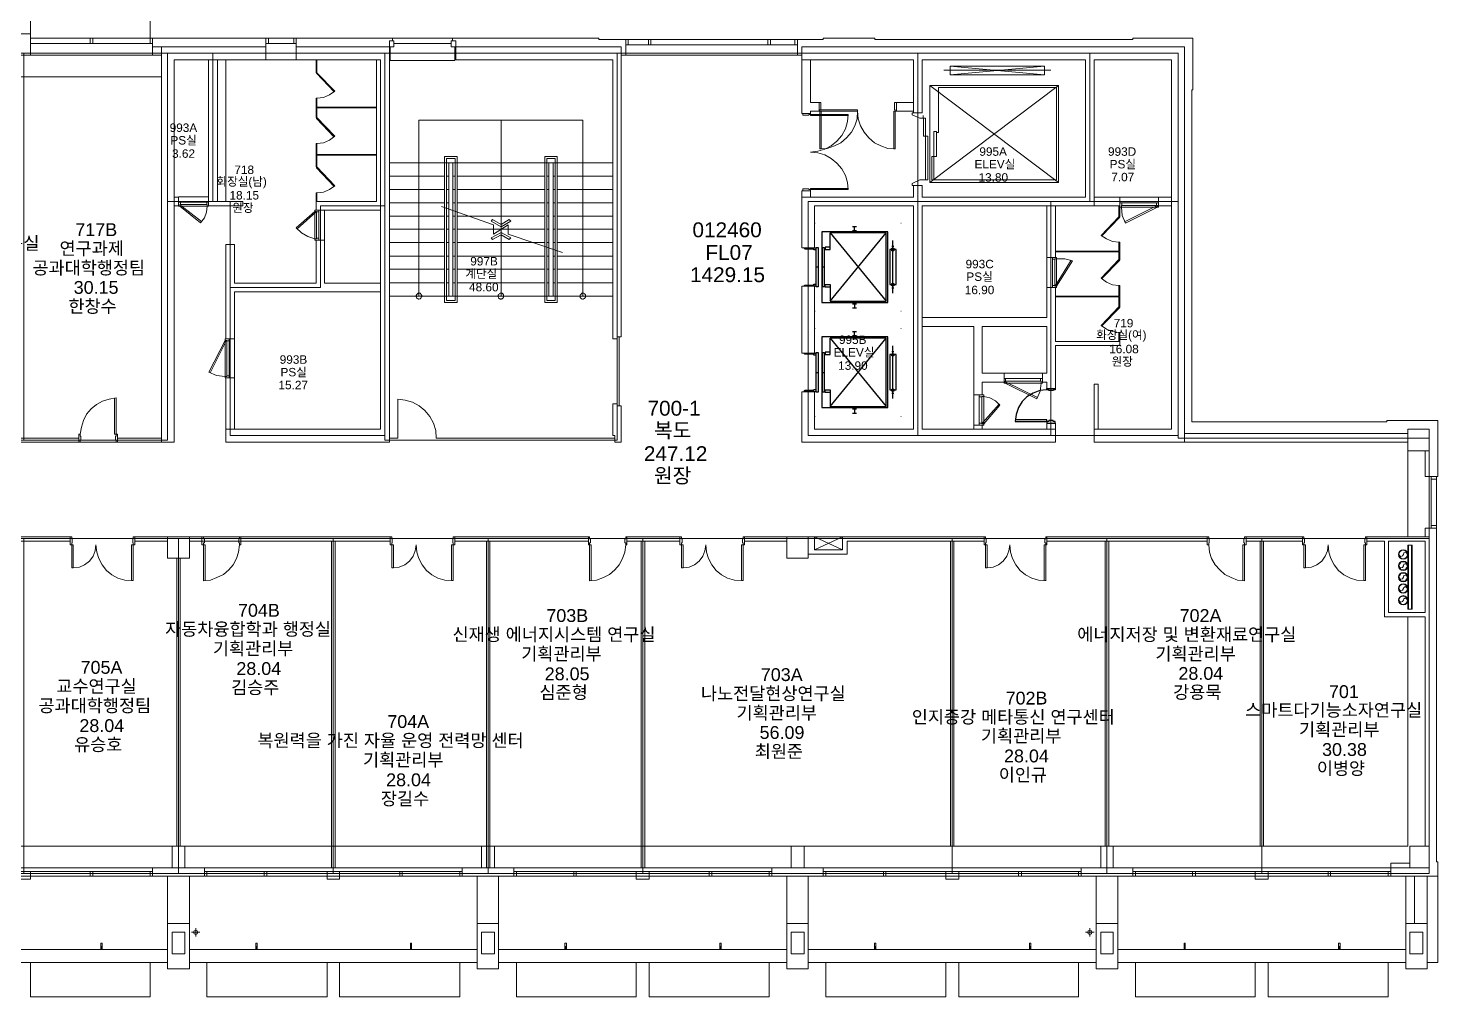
# Model space of a CAD drawing. Header units: millimetres. Extents: x -750 to 90962, y 11972 to 66109.
# Drawn here: x 58176 to 90962, y 15511 to 38042 of the extents above; entities that cross this region are included whole.
import ezdxf

# ---------------------------------------------------------------- set-up
doc = ezdxf.new("R2010")
doc.units = ezdxf.units.MM
doc.layers.add('PDF_문자', color=7, linetype='Continuous')
doc.layers.add('PDF_형상', color=7, linetype='Continuous')
doc.styles.add('PDF 맑은고딕', font='Arial.ttf')

msp = doc.modelspace()

# ---------------------------------------------------------------- linework, layer by layer
at = {"layer": 'PDF_형상', "lineweight": 5}
for points in [[(61014, 37807), (61014, 38607), (58228, 38607), (58228, 37807)], [(63705, 37609), (63705, 37807), (61070, 37807), (58228, 37807), (61070, 37807), (61070, 37412), (61277, 37412), (61070, 37412), (55075, 37412)], [(63705, 37807), (64411, 37807), (64411, 37609), (64411, 37308), (63705, 37308)], [(66651, 37751), (66651, 37807), (64411, 37807)], [(66651, 37807), (68044, 37807), (66651, 37807)], [(71969, 37412), (72073, 37412), (72073, 37779), (71451, 37779), (71451, 37807), (68044, 37807), (68044, 37751)], [(72073, 37779), (76073, 37779), (76073, 37412), (76167, 37412)], [(76073, 37779), (76665, 37779), (76665, 37807), (77870, 37807), (77870, 37779), (83865, 37779), (83865, 37807), (85268, 37807), (85268, 36612), (85240, 36612), (85240, 28885), (89776, 28885), (89776, 28913), (90962, 28913), (90962, 27614), (90764, 27614), (90764, 28207)], [(18284, 37459), (61418, 37459), (62473, 37459), (66473, 37459), (71875, 37459), (78868, 37459), (82868, 37459), (84920, 37459), (84920, 34014), (84920, 28508), (90764, 28508), (90764, 26174), (90764, 18381), (86868, 18381), (54473, 18381)], [(54473, 26174), (79668, 26174), (90764, 26174), (90764, 28508), (84920, 28508), (84920, 28565), (81964, 28565), (78868, 28565), (76317, 28565), (76317, 34014), (78868, 34014), (78868, 37459), (71875, 37459), (71875, 28461), (66473, 28461), (66473, 28565), (62877, 28565), (62877, 32009), (62877, 34014), (62473, 34014), (61418, 34014), (61418, 28461), (18388, 28461)], [(61070, 37609), (61277, 37609), (61277, 28414), (56600, 28414), (56600, 28508), (59357, 28508)], [(61070, 37685), (58228, 37685)], [(61277, 28414), (61569, 28414), (61569, 37308), (63705, 37308), (63705, 37609), (61277, 37609)], [(64411, 37308), (66369, 37308), (66369, 28715), (62774, 28715), (62774, 28414), (66576, 28414), (66576, 37609), (64411, 37609)], [(63705, 37685), (64411, 37685)], [(68101, 37609), (68101, 37289), (66595, 37289), (66595, 37609)], [(66680, 37685), (68016, 37685), (66680, 37685)], [(72073, 37656), (76073, 37656)], [(72073, 37412), (76073, 37412)], [(76167, 36414), (76167, 37308), (76167, 37609), (85070, 37609), (85070, 28414), (90265, 28414)], [(62369, 37308), (62369, 33911), (62576, 33911), (63169, 33911), (63169, 34014), (62576, 34014), (62576, 37308)], [(62774, 37308), (62774, 34014)], [(64891, 34014), (64891, 34212), (64873, 34212), (64873, 34014), (66275, 34014), (66275, 37308)], [(65296, 36565), (64882, 36998), (64891, 37007), (64873, 37007), (64891, 37007), (64891, 37308)], [(64873, 37308), (64873, 37007)], [(76374, 34108), (76374, 34259), (76167, 34259), (76167, 34108), (76167, 32932), (76468, 32932), (76468, 33911), (78764, 33911), (78764, 28715), (76468, 28715), (76468, 29581), (76167, 29581), (76167, 28414), (82068, 28414), (82068, 28715), (78971, 28715), (78971, 33911), (82971, 33911), (82971, 37308), (84769, 37308), (84769, 28715), (82971, 28715), (82971, 29760), (83065, 29760), (83065, 28715)], [(76571, 36113), (76374, 36113), (76374, 36056), (76167, 36056), (76167, 37308), (78764, 37308), (78764, 36075), (78736, 36075), (78736, 36028), (78915, 35953), (78990, 35953), (78990, 36009)], [(76374, 37308), (76374, 36311), (76571, 36311), (76609, 36311), (76609, 36141), (76590, 36141), (76590, 36113), (76571, 36113), (76571, 36311)], [(78764, 36075), (78971, 36075), (78971, 37308), (82764, 37308), (82764, 34108), (78971, 34108), (79065, 34108)], [(81964, 37063), (79470, 37063)], [(79621, 37158), (81814, 37158)], [(18482, 36913), (61277, 36913)], [(64891, 36414), (65042, 36433), (65183, 36489), (65305, 36574), (64891, 37007)], [(81814, 36960), (79621, 36960)], [(65296, 35511), (64882, 35943), (64891, 35962), (64873, 35962), (64873, 36414), (64891, 36414), (64891, 36207), (66275, 36207)], [(82143, 34456), (82143, 36706), (79150, 34456), (79150, 36706), (82143, 34456), (79150, 34456)], [(82143, 36706), (79150, 36706)], [(79244, 34513), (82096, 34513), (82096, 36659), (79348, 36659), (79348, 35614), (79301, 35614)], [(64891, 35360), (65042, 35379), (65183, 35435), (65305, 35529), (64891, 35962), (64891, 36188), (66275, 36188)], [(76590, 35238), (76760, 35247), (76929, 35303), (77080, 35379), (77211, 35492), (77324, 35623), (77400, 35774), (77456, 35934), (77465, 36113), (77484, 35934), (77531, 35774), (77616, 35623), (77729, 35492), (77861, 35379), (78011, 35303), (78171, 35247), (78341, 35238), (78313, 35238), (78313, 36113), (78341, 36113), (78341, 35238)], [(78764, 36311), (78369, 36311), (78322, 36311), (78322, 36141), (78341, 36141), (78341, 36113), (78369, 36113), (78764, 36113)], [(78369, 36113), (78369, 36311), (78369, 36113)], [(71075, 31812), (71075, 35906), (67263, 35906), (67263, 31812)], [(69174, 35906), (69174, 31812)], [(77249, 34287), (76374, 34287), (76374, 34315), (77249, 34315), (77249, 34287), (77230, 34456), (77183, 34616), (77098, 34767), (76985, 34899), (76854, 35012), (76703, 35096), (76543, 35143), (76374, 35162), (76543, 35181), (76703, 35228), (76854, 35303), (76985, 35416), (77098, 35548), (77183, 35699), (77230, 35868), (77249, 36038), (76374, 36038), (76374, 36056), (76195, 36056), (76195, 36019), (76336, 36019), (76336, 36038), (76374, 36038), (76374, 36009), (77249, 36009), (77249, 36038)], [(65296, 34362), (64882, 34795), (64891, 34814), (64873, 34814), (64873, 35360), (64891, 35360), (64891, 35106), (66275, 35106)], [(64891, 34212), (65042, 34231), (65183, 34287), (65305, 34372), (64891, 34814), (64891, 35087), (66275, 35087)], [(66576, 34908), (71771, 34908)], [(67960, 31812), (67960, 34908)], [(68054, 34908), (68054, 31812)], [(70284, 31812), (70284, 34908)], [(70388, 34908), (70388, 31812)], [(66576, 34598), (67856, 34598)], [(67903, 34598), (67960, 34598)], [(68054, 34598), (68110, 34598)], [(68157, 34598), (70190, 34598)], [(70237, 34598), (70284, 34598)], [(70388, 34598), (70435, 34598)], [(70482, 34598), (71771, 34598)], [(79103, 34513), (78915, 34513), (78736, 34428), (78736, 34381), (78764, 34381)], [(61569, 34108), (61673, 34108)], [(61673, 33920), (61673, 34118), (62369, 34118)], [(66576, 34287), (67856, 34287)], [(67903, 34287), (67960, 34287)], [(68054, 34287), (68110, 34287)], [(68157, 34287), (70190, 34287)], [(70237, 34287), (70284, 34287)], [(70388, 34287), (70435, 34287)], [(70482, 34287), (71771, 34287)], [(76167, 34108), (78764, 34108), (76167, 34108)], [(78764, 34108), (78764, 34381), (78971, 34381), (78971, 34108), (79169, 34108)], [(82971, 34108), (83564, 34108)], [(84769, 33911), (84468, 33911), (84468, 34108), (83564, 34108), (83564, 33911)], [(84468, 34108), (84769, 34108)], [(61673, 33911), (61569, 33911)], [(61701, 33901), (62181, 33515)], [(62331, 33995), (61720, 33995)], [(62331, 33939), (61720, 33939)], [(62971, 30814), (62774, 30814), (62774, 32113), (62774, 33007), (62971, 33007), (62971, 32113), (64873, 32113), (64873, 33111), (65070, 33111), (65070, 33807)], [(64844, 33779), (64411, 33402)], [(64873, 34014), (64873, 33807), (66369, 33807)], [(66576, 33976), (67856, 33976)], [(67790, 33892), (68995, 33468), (68995, 33252), (69343, 33468), (69343, 33252), (70604, 32828)], [(67903, 33976), (67960, 33976)], [(68054, 33976), (68110, 33976)], [(68157, 33976), (70190, 33976)], [(70237, 33976), (70284, 33976)], [(70388, 33976), (70435, 33976)], [(70482, 33976), (71771, 33976)], [(81870, 33911), (81870, 32706), (81870, 32009), (82068, 32009), (82068, 30758), (83564, 30758)], [(82068, 33911), (82068, 32706), (81870, 32706)], [(83150, 33214), (83564, 33647), (83545, 33656), (83564, 33656), (83564, 33911), (82971, 33911)], [(83545, 33911), (83545, 33656), (83564, 33656)], [(83611, 33976), (84421, 33976)], [(83611, 33920), (84421, 33920)], [(84440, 33882), (84421, 33911), (83677, 33534)], [(64882, 33158), (64882, 33769)], [(64938, 33158), (64938, 33769)], [(66576, 33666), (67856, 33666)], [(67903, 33666), (67960, 33666)], [(68054, 33666), (68110, 33666)], [(68157, 33666), (70190, 33666)], [(70237, 33666), (70284, 33666)], [(70388, 33666), (70435, 33666)], [(70482, 33666), (71771, 33666)], [(76468, 33506), (76477, 33506)], [(78473, 33506), (78482, 33506)], [(82068, 31812), (83545, 31812), (83545, 32056), (83395, 32075), (83254, 32132), (83131, 32226), (83545, 32659), (83564, 32659), (83564, 33063), (83545, 33063), (83395, 33082), (83254, 33139), (83131, 33223), (83545, 33656)], [(66576, 33365), (67856, 33365)], [(67903, 33365), (67960, 33365)], [(68054, 33365), (68110, 33365)], [(68157, 33365), (70190, 33365)], [(70237, 33365), (70284, 33365)], [(70388, 33365), (70435, 33365)], [(70482, 33365), (71771, 33365)], [(66369, 32113), (65070, 32113), (65070, 33111)], [(66576, 33054), (67856, 33054)], [(67903, 33054), (67960, 33054)], [(68054, 33054), (68110, 33054)], [(68157, 33054), (70190, 33054)], [(70237, 33054), (70284, 33054)], [(70388, 33054), (70435, 33054)], [(70482, 33054), (71771, 33054)], [(83545, 33063), (83545, 32856), (82068, 32856)], [(82068, 32838), (83545, 32838), (83545, 32659), (83564, 32649), (83150, 32216)], [(66576, 32743), (67856, 32743)], [(67903, 32743), (67960, 32743)], [(68054, 32743), (68110, 32743)], [(68157, 32743), (70190, 32743)], [(70237, 32743), (70284, 32743)], [(70388, 32743), (70435, 32743)], [(70482, 32743), (71771, 32743)], [(82002, 32668), (82002, 32056)], [(82058, 32668), (82058, 32056)], [(82096, 32038), (82068, 32056), (82435, 32649)], [(66576, 32433), (67856, 32433)], [(67903, 32433), (67960, 32433)], [(68054, 32433), (68110, 32433)], [(68157, 32433), (70190, 32433)], [(70237, 32433), (70284, 32433)], [(70388, 32433), (70435, 32433)], [(70482, 32433), (71771, 32433)], [(66369, 31906), (62971, 31906), (62971, 30814), (62971, 29911), (62774, 29911), (62774, 28715)], [(62971, 32113), (64873, 32113)], [(66576, 32122), (67856, 32122)], [(71771, 31812), (66576, 31812)], [(67903, 32122), (67960, 32122)], [(68054, 32122), (68110, 32122)], [(68157, 32122), (70190, 32122)], [(70237, 32122), (70284, 32122)], [(70388, 32122), (70435, 32122)], [(70482, 32122), (71771, 32122)], [(78971, 31313), (81870, 31313), (81870, 32009)], [(83545, 32056), (83564, 32056), (83564, 31558), (83545, 31558), (83564, 31548), (83150, 31115)], [(82068, 31793), (83545, 31793), (83545, 31558), (83131, 31125), (83254, 31040), (83395, 30983), (83545, 30965), (83545, 30758)], [(76468, 31463), (76477, 31463)], [(78473, 31463), (78482, 31463)], [(71922, 29261), (71922, 30861)], [(76468, 31059), (76477, 31059)], [(78473, 31059), (78482, 31059)], [(78971, 31106), (80167, 31106), (80167, 29515), (80167, 28809), (80364, 28809)], [(83545, 30965), (83564, 30965), (83564, 30758), (83564, 30663), (82068, 30663), (82068, 29656), (81870, 29656), (81870, 29807), (81767, 29807), (81767, 30014), (81870, 30014), (81870, 31106), (80364, 31106), (80364, 30014), (80873, 30014), (81767, 30014)], [(62755, 30776), (62783, 30767), (62407, 30023)], [(62793, 29958), (62793, 30767)], [(62849, 29958), (62849, 30767)], [(62971, 29911), (62971, 28715)], [(80364, 29807), (80873, 29807), (80873, 30014)], [(81720, 29892), (80910, 29892)], [(81720, 29835), (80910, 29835)], [(80364, 29515), (80167, 29515)], [(80901, 29788), (80910, 29816), (81654, 29449)], [(60185, 29431), (60185, 28602), (60223, 28602), (60223, 29440), (60063, 29412), (59903, 29365), (59762, 29289), (59640, 29186), (59536, 29063), (59461, 28913), (59414, 28762), (59385, 28602)], [(66576, 28508), (66774, 28508), (66774, 29412), (66943, 29393), (67113, 29346), (67273, 29261), (67404, 29148), (67517, 29007), (67602, 28856), (67658, 28687), (67668, 28508), (71818, 28508)], [(71771, 29308), (71771, 28565), (71818, 28565), (71818, 28414), (71969, 28414), (71969, 29261), (71875, 29261), (71875, 29308), (71771, 29308), (71875, 29308)], [(80298, 29468), (80298, 28856)], [(80355, 29468), (80355, 28856)], [(80402, 28838), (80778, 29271)], [(76468, 29007), (76477, 29007)], [(78473, 29007), (78482, 29007)], [(81870, 28715), (81870, 28856), (82068, 28856), (82068, 28715)], [(59357, 28461), (59357, 28555)], [(80167, 28809), (80167, 28715)], [(80364, 28809), (80364, 28715), (80364, 28809)], [(85070, 28414), (82971, 28414), (82971, 28715)], [(85070, 28612), (90265, 28612)], [(61277, 28508), (60251, 28508)], [(90265, 28207), (90265, 26212)], [(90934, 26409), (90764, 26409), (90764, 27614), (90670, 27614), (90670, 28207)], [(90313, 18616), (89870, 18616), (89870, 18513), (89870, 18315), (90962, 18315), (90962, 18654), (90934, 18654), (90934, 26409), (90934, 27614)], [(90811, 27614), (90811, 26409)], [(90670, 26212), (90670, 26409), (90764, 26409), (90764, 24452), (90764, 19012)], [(57061, 26108), (57033, 26108), (59150, 26108), (59150, 26212), (59150, 26023), (59188, 26023), (59188, 26071), (59197, 26071), (59197, 26165), (59188, 26165), (59188, 26212), (59150, 26212), (57051, 26212)], [(59225, 25487), (59225, 26023), (59188, 26023), (59188, 25487), (59225, 25487), (59367, 25506), (59489, 25562), (59602, 25647), (59687, 25760), (59734, 25882), (59753, 26023), (59771, 25854), (59818, 25703), (59894, 25562), (59997, 25431), (60120, 25327), (60261, 25252), (60421, 25205), (60581, 25195), (60581, 26023), (60618, 26023), (60618, 25195), (60581, 25195)], [(61418, 26108), (60656, 26108), (60656, 26212), (61418, 26212)], [(61927, 26108), (66595, 26108), (66595, 26212), (61927, 26212)], [(62218, 26165), (62218, 26061), (62218, 26165)], [(62294, 25186), (62294, 26023), (62256, 26023), (62256, 25186), (62416, 25205), (62567, 25261), (62717, 25336), (62840, 25440), (62943, 25562), (63018, 25703), (63065, 25854), (63094, 26023)], [(63122, 26165), (63122, 26061)], [(65230, 26108), (65230, 18513)], [(65315, 26108), (65315, 18513)], [(66595, 26108), (66595, 26212), (66595, 26023), (66633, 26023), (66633, 26071), (66642, 26071), (66642, 26165), (66633, 26165), (66633, 26212), (66595, 26212)], [(66670, 25487), (66670, 26023), (66633, 26023), (66633, 25487), (66670, 25487), (66802, 25506), (66934, 25562), (67047, 25647), (67131, 25760), (67178, 25882), (67197, 26023), (67216, 25854), (67263, 25703), (67338, 25562), (67442, 25431), (67564, 25327), (67705, 25252), (67865, 25205), (68025, 25195), (68025, 26023), (68063, 26023), (68063, 25195), (68025, 25195)], [(71207, 26108), (68101, 26108), (68101, 26212), (71235, 26212)], [(68101, 26108), (68101, 26212)], [(68835, 26108), (68835, 18513)], [(68910, 26108), (68910, 18513)], [(71235, 26023), (71207, 26023)], [(71273, 25186), (71273, 26023), (71235, 26023), (71235, 25186), (71395, 25205), (71555, 25261), (71696, 25336), (71818, 25440), (71922, 25562), (71997, 25703), (72054, 25854), (72073, 26023)], [(72073, 26212), (73334, 26212), (73334, 26108), (72101, 26108)], [(72430, 26108), (72430, 18513)], [(72515, 26108), (72515, 18513)], [(73334, 26108), (73334, 26212), (73334, 26023), (73371, 26023), (73371, 26071), (73390, 26071), (73390, 26165), (73371, 26165), (73371, 26212), (73334, 26212)], [(73409, 25487), (73409, 26023), (73371, 26023), (73371, 25487), (73409, 25487), (73550, 25506), (73673, 25562), (73785, 25647), (73870, 25760), (73917, 25882), (73936, 26023), (73955, 25854), (74002, 25703), (74077, 25562), (74181, 25431), (74303, 25327), (74444, 25252), (74604, 25205), (74764, 25195), (74764, 26023), (74802, 26023), (74802, 25195), (74764, 25195)], [(75818, 26212), (74840, 26212), (74840, 26108), (75818, 26108)], [(74840, 26108), (74840, 26212)], [(76317, 26212), (76468, 26212)], [(76317, 25807), (77221, 25807), (77221, 26108), (80411, 26108)], [(76468, 25911), (77117, 25911), (77117, 26212), (76468, 26212), (76468, 25911), (77117, 25911), (77117, 26212), (76468, 25911), (76468, 26212), (77117, 25911)], [(77117, 26212), (80411, 26212)], [(79630, 26108), (79630, 19012)], [(79668, 26174), (79668, 19012)], [(79705, 26108), (79705, 19012)], [(80477, 25487), (80440, 25487), (80440, 26023), (80477, 26023), (80477, 25487), (80618, 25506), (80741, 25562), (80854, 25647), (80938, 25760), (80985, 25882), (81004, 26023), (81023, 25854), (81070, 25703), (81145, 25562), (81249, 25431), (81371, 25327), (81522, 25252), (81673, 25205), (81833, 25195)], [(81804, 25186), (81804, 26023), (81842, 26023), (81842, 25186)], [(81870, 26212), (85635, 26212)], [(81870, 26165), (81870, 26061)], [(82473, 26108), (85597, 26108), (81870, 26108)], [(83225, 26108), (83225, 19012)], [(83310, 26108), (83310, 19012)], [(86425, 25186), (86425, 26023), (86463, 26023), (86463, 25186), (86303, 25205), (86153, 25261), (86011, 25336), (85889, 25440), (85785, 25562), (85701, 25703), (85654, 25854), (85635, 26023)], [(86463, 26212), (87818, 26212), (87818, 26108), (86501, 26108), (87715, 26108)], [(86830, 26108), (86830, 19012)], [(86868, 26174), (86868, 19012)], [(86905, 26108), (86905, 19012)], [(87818, 26108), (87818, 26212), (87818, 26023), (87847, 26023), (87847, 26071), (87865, 26071), (87865, 26165), (87847, 26165), (87847, 26212), (87818, 26212)], [(87884, 25487), (87884, 26023), (87847, 26023), (87847, 25487), (87884, 25487), (88025, 25506), (88148, 25562), (88261, 25647), (88345, 25760), (88393, 25882), (88411, 26023), (88430, 25854), (88477, 25703), (88553, 25562), (88656, 25431), (88778, 25327), (88929, 25252), (89080, 25205), (89240, 25195), (89240, 26023), (89277, 26023), (89277, 25195), (89240, 25195)], [(90670, 19012), (90670, 24348), (89720, 24348), (89720, 26108), (89315, 26108), (89315, 26212), (90764, 26212)], [(90670, 26108), (90670, 24452), (89814, 24452), (89814, 26108), (90670, 26108), (89814, 26108)], [(90284, 26014), (90284, 24527)], [(90350, 26014), (90350, 24527)], [(61635, 20866), (61635, 25713)], [(61710, 20866), (61710, 25713)], [(90058, 25798), (90077, 25769), (90105, 25751), (90143, 25769), (90162, 25798), (90171, 25835), (90209, 25854), (90237, 25835), (90256, 25798)], [(90058, 25534), (90077, 25496), (90105, 25487), (90143, 25496), (90162, 25534), (90171, 25572), (90209, 25581), (90237, 25572), (90256, 25534), (90237, 25487), (90209, 25449), (90162, 25440), (90105, 25449), (90077, 25487), (90058, 25534), (90077, 25581), (90105, 25619), (90162, 25628), (90209, 25619), (90237, 25581), (90256, 25534)], [(90058, 25271), (90077, 25233), (90105, 25223), (90143, 25233), (90162, 25271), (90171, 25308), (90209, 25318), (90237, 25308), (90256, 25271)], [(90058, 25007), (90077, 24969), (90105, 24951), (90143, 24969), (90162, 25007), (90171, 25035), (90209, 25054), (90237, 25035), (90256, 25007)], [(90256, 24734), (90237, 24772), (90209, 24791), (90171, 24772), (90162, 24734), (90143, 24706), (90105, 24687), (90077, 24706), (90058, 24734)], [(11489, 24113), (11489, 19012), (90265, 19012), (90265, 24348)], [(61635, 19012), (61635, 20913)], [(61710, 19012), (61710, 20913)], [(90313, 18513), (89870, 18513), (47376, 18513)], [(58228, 18428), (61070, 18428)], [(62275, 18428), (65127, 18428)], [(65418, 18428), (68270, 18428)], [(69475, 18428), (72317, 18428)], [(72618, 18428), (75470, 18428)], [(76665, 18428), (79517, 18428)], [(79818, 18428), (82670, 18428)], [(83865, 18428), (86717, 18428)], [(87018, 18428), (89870, 18428)], [(11884, 18315), (89870, 18315)], [(61418, 17214), (61418, 18315)], [(61927, 17214), (61927, 18315)], [(68618, 17214), (68618, 18315)], [(69117, 17214), (69117, 18315)], [(75818, 17214), (75818, 18315)], [(76317, 17214), (76317, 18315)], [(83018, 17214), (83018, 18315)], [(83517, 17214), (83517, 18315)], [(90218, 17214), (90218, 18315)], [(90416, 17214), (90416, 18315)], [(90717, 17214), (90717, 18315)], [(90717, 16311), (90962, 16311), (90962, 18315)], [(62077, 17111), (62077, 16913)], [(82868, 17111), (82868, 16913)], [(59894, 16612), (59894, 16762), (59865, 16762), (59865, 16612)], [(61974, 17016), (62171, 17016)], [(63498, 16612), (63498, 16762), (63470, 16762), (63470, 16612)], [(67094, 16612), (67094, 16762), (67065, 16762), (67065, 16612)], [(70698, 16612), (70698, 16762), (70661, 16762), (70661, 16612)], [(74294, 16612), (74294, 16762), (74265, 16762), (74265, 16612)], [(77889, 16612), (77889, 16762), (77861, 16762), (77861, 16612)], [(81494, 16612), (81494, 16762), (81465, 16762), (81465, 16612)], [(82764, 17016), (82971, 17016)], [(85089, 16612), (85089, 16762), (85061, 16762), (85061, 16612)], [(88694, 16612), (88694, 16762), (88656, 16762), (88656, 16612)], [(54727, 16612), (61418, 16612)], [(59875, 16687), (59875, 16612), (59865, 16612), (59865, 16687)], [(61927, 16612), (68618, 16612)], [(63470, 16687), (63470, 16612), (63480, 16612), (63480, 16687)], [(67075, 16687), (67075, 16612), (67065, 16612), (67065, 16687)], [(69117, 16612), (75818, 16612)], [(70661, 16687), (70661, 16612), (70680, 16612), (70680, 16687)], [(74275, 16687), (74275, 16612), (74265, 16612), (74265, 16687)], [(76317, 16612), (83018, 16612)], [(77861, 16687), (77861, 16612), (77880, 16612), (77880, 16687)], [(81475, 16687), (81475, 16612), (81465, 16612), (81465, 16687)], [(83517, 16612), (90218, 16612)], [(85061, 16687), (85061, 16612), (85070, 16612), (85070, 16687)], [(88675, 16687), (88675, 16612), (88656, 16612), (88656, 16687)], [(54727, 16311), (61418, 16311)], [(58228, 16311), (58228, 15511), (61014, 15511), (61014, 16311)], [(61927, 16311), (68618, 16311)], [(62331, 16311), (62331, 15511), (65127, 15511), (65127, 16311)], [(65418, 16311), (65418, 15511), (68214, 15511), (68214, 16311)], [(69117, 16311), (75818, 16311)], [(69531, 16311), (69531, 15511), (72317, 15511), (72317, 16311)], [(72618, 16311), (72618, 15511), (75414, 15511), (75414, 16311)], [(76317, 16311), (83018, 16311)], [(76731, 16311), (76731, 15511), (79517, 15511), (79517, 16311)], [(79818, 16311), (79818, 15511), (82604, 15511), (82604, 16311)], [(83517, 16311), (90218, 16311)], [(83931, 16311), (83931, 15511), (86717, 15511), (86717, 16311)], [(87018, 16311), (87018, 15511), (89804, 15511), (89804, 16311)]]:
    msp.add_lwpolyline(points, dxfattribs=at)
for points in [[(58143, 37911), (58153, 37911), (58228, 37911), (58228, 37412), (57927, 37412), (57927, 37911)], [(59621, 37685), (59677, 37685), (59677, 37807), (59621, 37807)], [(61014, 37685), (61070, 37685), (61070, 37807), (61014, 37807)], [(63705, 37685), (63762, 37685), (63762, 37807), (63705, 37807)], [(64355, 37685), (64411, 37685), (64411, 37807), (64355, 37807)], [(66576, 37751), (66680, 37751), (66680, 37609), (66576, 37609)], [(68120, 37751), (68016, 37751), (68016, 37609), (68120, 37609)], [(72073, 37656), (72129, 37656), (72129, 37779), (72073, 37779)], [(72600, 37656), (72656, 37656), (72656, 37779), (72600, 37779)], [(75376, 37656), (75442, 37656), (75442, 37779), (75376, 37779)], [(76007, 37656), (76073, 37656), (76073, 37779), (76007, 37779)], [(58077, 28461), (61418, 28461), (61418, 37459), (58077, 37459)], [(61418, 34014), (62473, 34014), (62473, 37459), (61418, 37459)], [(62473, 34014), (62877, 34014), (62877, 32009), (64976, 32009), (64976, 33911), (66473, 33911), (66473, 37459), (62473, 37459)], [(66473, 28461), (71875, 28461), (71875, 37459), (66473, 37459)], [(71771, 30814), (71875, 30814), (71771, 30814), (71875, 30814), (71875, 30861), (71969, 30861), (71969, 37609), (68120, 37609), (68120, 37308), (71771, 37308)], [(78868, 34014), (78868, 37459), (82868, 37459), (82868, 34014), (84920, 34014), (84920, 37459), (82868, 37459), (82868, 34014)], [(81814, 36960), (79621, 37158), (79621, 36960), (81814, 37158)], [(76590, 36113), (76590, 36141), (77465, 36141), (77465, 36113)], [(76618, 35238), (76590, 35238), (76590, 36113), (76618, 36113)], [(79000, 35953), (79047, 35953), (79047, 35529), (79000, 35529)], [(79047, 35529), (79103, 35529), (79103, 34513), (79047, 34513)], [(79244, 35642), (79301, 35642), (79301, 35059), (79244, 35059)], [(67856, 35059), (68157, 35059), (68157, 31661), (67856, 31661)], [(67903, 35012), (68110, 35012), (68110, 31708), (67903, 31708)], [(70190, 35059), (70482, 35059), (70482, 31661), (70190, 31661)], [(70237, 35012), (70435, 35012), (70435, 31708), (70237, 31708)], [(79197, 35059), (79244, 35059), (79244, 34513), (79197, 34513)], [(76336, 34306), (76195, 34306), (76195, 34259), (76374, 34259), (76374, 34287), (76336, 34287)], [(61673, 33901), (61701, 33901), (61701, 33939), (61720, 33939), (61720, 33995), (61701, 33995), (61673, 33995)], [(62341, 33901), (61701, 33901), (61729, 33920), (62209, 33543), (62181, 33515), (62275, 33628), (62322, 33760)], [(62369, 33901), (62341, 33901), (62341, 33939), (62331, 33939), (62331, 33995), (62341, 33995), (62369, 33995)], [(64976, 32009), (62877, 32009), (62877, 28565), (66473, 28565), (66473, 33911), (64976, 33911)], [(64844, 33139), (64844, 33779), (64863, 33760), (64430, 33374), (64411, 33402), (64534, 33280), (64684, 33195)], [(64844, 33807), (64844, 33779), (64882, 33779), (64882, 33769), (64938, 33769), (64938, 33779), (64938, 33807)], [(76317, 28565), (78868, 28565), (78868, 34014), (81964, 34014), (81964, 28565), (84920, 28565), (84920, 34014), (81964, 34014), (81964, 28565), (78868, 28565), (78868, 34014), (76317, 34014)], [(83564, 33882), (83602, 33882), (83602, 33920), (83611, 33920), (83611, 33976), (83602, 33976), (83564, 33976)], [(83696, 33506), (83621, 33685), (83602, 33882), (84440, 33882)], [(84468, 33882), (84440, 33882), (84440, 33920), (84421, 33920), (84421, 33976), (84440, 33976), (84468, 33976)], [(69174, 33421), (69400, 33553), (69362, 33591), (69174, 33478), (68976, 33591), (68948, 33553)], [(64844, 33111), (64844, 33139), (64882, 33139), (64882, 33158), (64938, 33158), (64938, 33139), (64938, 33111)], [(69174, 33289), (69400, 33167), (69362, 33129), (69174, 33233), (68976, 33129), (68948, 33167)], [(82096, 32706), (82096, 32678), (82058, 32678), (82058, 32668), (82002, 32668), (82002, 32678), (82002, 32706)], [(82096, 32678), (82096, 32038), (82463, 32631), (82284, 32678)], [(67329, 31812), (67329, 31821), (67320, 31840), (67320, 31849), (67310, 31859), (67301, 31868), (67291, 31878), (67282, 31878), (67263, 31878), (67254, 31878), (67244, 31878), (67235, 31868), (67225, 31859), (67216, 31849), (67207, 31840), (67207, 31831), (67197, 31821), (67197, 31802), (67207, 31793), (67207, 31774), (67216, 31765), (67225, 31755), (67235, 31746), (67244, 31746), (67254, 31736), (67263, 31736), (67282, 31746), (67291, 31746), (67301, 31755), (67310, 31765), (67320, 31774), (67320, 31783), (67329, 31793)], [(69230, 31812), (69230, 31821), (69230, 31840), (69221, 31849), (69221, 31859), (69211, 31868), (69202, 31878), (69183, 31878), (69174, 31878), (69164, 31878), (69155, 31878), (69136, 31868), (69127, 31859), (69117, 31849), (69117, 31840), (69108, 31831), (69108, 31821), (69108, 31802), (69108, 31793), (69117, 31774), (69117, 31765), (69127, 31755), (69136, 31746), (69155, 31746), (69164, 31736), (69174, 31736), (69183, 31746), (69202, 31746), (69211, 31755), (69221, 31765), (69221, 31774), (69230, 31783), (69230, 31793)], [(71141, 31812), (71141, 31821), (71141, 31840), (71131, 31849), (71122, 31859), (71113, 31868), (71103, 31878), (71094, 31878), (71084, 31878), (71065, 31878), (71056, 31878), (71047, 31868), (71037, 31859), (71028, 31849), (71018, 31840), (71018, 31831), (71018, 31821), (71018, 31802), (71018, 31793), (71018, 31774), (71028, 31765), (71037, 31755), (71047, 31746), (71056, 31746), (71065, 31736), (71084, 31736), (71094, 31746), (71103, 31746), (71113, 31755), (71122, 31765), (71131, 31774), (71141, 31783), (71141, 31793)], [(76167, 30485), (76468, 30485), (76468, 32038), (76167, 32038)], [(82096, 32009), (82096, 32038), (82058, 32038), (82058, 32056), (82002, 32056), (82002, 32038), (82002, 32009)], [(62755, 29939), (62755, 30776), (62378, 30042), (62557, 29967)], [(62755, 30814), (62755, 30776), (62793, 30776), (62793, 30767), (62849, 30767), (62849, 30776), (62849, 30814)], [(62755, 29911), (62755, 29939), (62793, 29939), (62793, 29958), (62849, 29958), (62849, 29939), (62849, 29911)], [(80873, 29788), (80901, 29788), (80901, 29835), (80910, 29835), (80910, 29892), (80901, 29892), (80873, 29892)], [(81767, 29788), (81738, 29788), (81738, 29835), (81720, 29835), (81720, 29892), (81738, 29892), (81767, 29892)], [(80402, 29515), (80402, 29478), (80355, 29478), (80355, 29468), (80298, 29468), (80298, 29478), (80298, 29515)], [(80364, 29515), (80364, 29807)], [(81738, 29788), (80901, 29788), (81635, 29421), (81710, 29600)], [(80402, 29478), (80402, 28838), (80374, 28866), (80760, 29299), (80778, 29271), (80675, 29374), (80543, 29440)], [(80402, 28809), (80402, 28838), (80355, 28838), (80355, 28856), (80298, 28856), (80298, 28838), (80298, 28809)], [(59357, 28602), (59357, 28414), (59385, 28414), (59385, 28461), (59404, 28461), (59404, 28555), (59385, 28555), (59385, 28602)], [(60251, 28602), (60251, 28414), (60223, 28414), (60223, 28461), (60204, 28461), (60204, 28555), (60223, 28555), (60223, 28602)], [(60251, 28555), (60251, 28461)], [(90265, 28715), (90764, 28715), (90764, 28207), (90265, 28207)], [(90934, 27548), (90934, 27614), (90811, 27614), (90811, 27548)], [(90934, 26409), (90934, 26475), (90811, 26475), (90811, 26409)], [(58077, 26174), (58077, 18381), (61673, 18381), (61673, 26174)], [(60656, 26023), (60656, 26212), (60618, 26212), (60618, 26165), (60609, 26165), (60609, 26071), (60618, 26071), (60618, 26023)], [(61418, 26212), (61927, 26212), (61927, 25713), (61418, 25713)], [(65268, 26174), (65268, 18381), (61673, 18381), (61673, 26174)], [(62218, 26023), (62218, 26212), (62256, 26212), (62256, 26165), (62275, 26165), (62275, 26071), (62256, 26071), (62256, 26023)], [(63122, 26023), (63122, 26212), (63094, 26212), (63094, 26165), (63075, 26165), (63075, 26071), (63094, 26071), (63094, 26023)], [(65268, 26174), (65268, 18381), (68873, 18381), (68873, 26174)], [(66595, 26212), (66595, 26108)], [(68101, 26023), (68101, 26212), (68063, 26212), (68063, 26165), (68054, 26165), (68054, 26071), (68063, 26071), (68063, 26023)], [(68101, 26212), (68101, 26108)], [(72468, 26174), (72468, 18381), (68873, 18381), (68873, 26174)], [(71207, 26023), (71207, 26212), (71235, 26212), (71235, 26165), (71254, 26165), (71254, 26071), (71235, 26071), (71235, 26023)], [(72101, 26023), (72101, 26212), (72073, 26212), (72073, 26165), (72054, 26165), (72054, 26071), (72073, 26071), (72073, 26023)], [(72468, 18381), (79668, 18381), (79668, 26174), (72468, 26174)], [(73334, 26212), (73334, 26108)], [(74840, 26023), (74840, 26212), (74802, 26212), (74802, 26165), (74793, 26165), (74793, 26071), (74802, 26071), (74802, 26023)], [(74840, 26212), (74840, 26108)], [(75818, 26212), (76317, 26212), (76317, 25713), (75818, 25713)], [(76468, 26212), (76317, 26212)], [(79668, 26174), (83263, 26174), (83263, 18381), (79668, 18381)], [(80411, 26023), (80411, 26212), (80440, 26212), (80440, 26165), (80458, 26165), (80458, 26071), (80440, 26071), (80440, 26023)], [(81870, 26023), (81870, 26212), (81842, 26212), (81842, 26165), (81823, 26165), (81823, 26071), (81842, 26071), (81842, 26023)], [(86868, 26174), (83263, 26174), (83263, 18381), (86868, 18381)], [(85597, 26023), (85597, 26212), (85635, 26212), (85635, 26165), (85644, 26165), (85644, 26071), (85635, 26071), (85635, 26023)], [(86501, 26023), (86501, 26212), (86463, 26212), (86463, 26165), (86454, 26165), (86454, 26071), (86463, 26071), (86463, 26023)], [(86868, 26174), (86868, 18381), (90764, 18381), (90764, 26174)], [(89315, 26023), (89315, 26212), (89277, 26212), (89277, 26165), (89268, 26165), (89268, 26071), (89277, 26071), (89277, 26023)], [(89315, 26212), (89315, 26108)], [(90265, 26014), (90369, 26014), (90369, 24527), (90265, 24527)], [(90256, 25271), (90237, 25318), (90209, 25355), (90162, 25365), (90105, 25355), (90077, 25318), (90058, 25271), (90077, 25223), (90105, 25186), (90162, 25176), (90209, 25186), (90237, 25223)], [(61522, 18513), (61823, 18513), (61823, 19012), (61522, 19012)], [(68722, 18513), (69023, 18513), (69023, 19012), (68722, 19012)], [(75922, 18513), (76223, 18513), (76223, 19012), (75922, 19012)], [(83122, 18513), (83414, 18513), (83414, 19012), (83122, 19012)], [(90313, 18513), (90764, 18513), (90764, 19012), (90313, 19012)], [(58228, 18428), (57927, 18428), (57927, 18249), (58228, 18249)], [(59621, 18315), (59677, 18315), (59677, 18428), (59621, 18428)], [(61014, 18315), (61070, 18315), (61070, 18428), (61014, 18428)], [(62275, 18513), (62275, 18315), (61070, 18315), (61070, 18513)], [(62275, 18315), (62331, 18315), (62331, 18428), (62275, 18428)], [(63668, 18315), (63724, 18315), (63724, 18428), (63668, 18428)], [(65418, 18428), (65127, 18428), (65127, 18249), (65418, 18249)], [(66821, 18315), (66877, 18315), (66877, 18428), (66821, 18428)], [(68214, 18315), (68270, 18315), (68270, 18428), (68214, 18428)], [(69475, 18513), (69475, 18315), (68270, 18315), (68270, 18513)], [(69475, 18315), (69531, 18315), (69531, 18428), (69475, 18428)], [(70868, 18315), (70924, 18315), (70924, 18428), (70868, 18428)], [(72618, 18428), (72317, 18428), (72317, 18249), (72618, 18249), (72618, 18428), (72317, 18428), (72317, 18249), (72618, 18249)], [(74011, 18315), (74077, 18315), (74077, 18428), (74011, 18428)], [(75414, 18315), (75470, 18315), (75470, 18428), (75414, 18428)], [(76665, 18513), (76665, 18315), (75470, 18315), (75470, 18513)], [(76665, 18315), (76731, 18315), (76731, 18428), (76665, 18428)], [(78068, 18315), (78124, 18315), (78124, 18428), (78068, 18428)], [(79517, 18249), (79517, 18428), (79818, 18428), (79818, 18249), (79517, 18249), (79517, 18428), (79818, 18428), (79818, 18249)], [(81211, 18315), (81277, 18315), (81277, 18428), (81211, 18428)], [(82604, 18315), (82670, 18315), (82670, 18428), (82604, 18428)], [(83865, 18513), (83865, 18315), (82670, 18315), (82670, 18513)], [(83865, 18315), (83931, 18315), (83931, 18428), (83865, 18428)], [(85258, 18315), (85324, 18315), (85324, 18428), (85258, 18428)], [(86717, 18249), (86717, 18428), (87018, 18428), (87018, 18249), (86717, 18249), (86717, 18428), (87018, 18428), (87018, 18249)], [(88411, 18315), (88468, 18315), (88468, 18428), (88411, 18428)], [(89804, 18315), (89870, 18315), (89870, 18428), (89804, 18428)], [(61418, 16160), (61927, 16160), (61927, 17214), (61418, 17214)], [(62124, 17016), (62105, 17045), (62077, 17063), (62040, 17045), (62021, 17016), (62040, 16979), (62077, 16960), (62105, 16979)], [(68618, 16160), (69117, 16160), (69117, 17214), (68618, 17214)], [(75818, 16160), (76317, 16160), (76317, 17214), (75818, 17214)], [(82915, 17016), (82905, 17045), (82868, 17063), (82830, 17045), (82821, 17016), (82830, 16979), (82868, 16960), (82905, 16979)], [(83018, 16160), (83517, 16160), (83517, 17214), (83018, 17214)], [(90218, 16160), (90717, 16160), (90717, 17214), (90218, 17214)], [(61522, 16508), (61823, 16508), (61823, 17016), (61522, 17016)], [(68722, 16508), (69023, 16508), (69023, 17016), (68722, 17016)], [(75922, 16508), (76223, 16508), (76223, 17016), (75922, 17016)], [(83122, 16508), (83414, 16508), (83414, 17016), (83122, 17016)], [(90313, 16508), (90614, 16508), (90614, 17016), (90313, 17016)]]:
    msp.add_lwpolyline(points, close=True, dxfattribs=at)
at = {"layer": 'PDF_형상', "color": 1, "lineweight": 25}
for points in [[(78168, 33309), (76634, 33309), (76634, 31662), (78168, 31662)], [(78168, 30862), (76634, 30862), (76634, 29215), (78168, 29215)]]:
    msp.add_lwpolyline(points, close=True, dxfattribs=at)
at = {"layer": 'PDF_형상', "lineweight": 25}
for points in [[(76832, 32020), (76709, 32020), (76709, 32077), (76832, 32077), (76832, 31691), (78130, 31691), (78130, 33281), (76832, 33281), (78130, 31691)], [(76832, 32952), (76709, 32952), (76709, 32895), (76832, 32895), (76832, 33281)], [(76832, 31691), (78130, 33281)], [(77349, 33432), (77443, 33432)], [(77349, 33338), (77443, 33338)], [(77396, 33338), (77396, 33432)], [(78262, 32971), (78309, 32971)], [(78290, 31879), (78290, 33102)], [(76502, 32491), (76549, 32491)], [(76653, 32491), (76691, 32491)], [(78262, 32001), (78309, 32001)], [(77349, 31634), (77443, 31634)], [(77349, 31540), (77443, 31540)], [(77396, 31634), (77396, 31540)], [(76832, 29564), (76709, 29564), (76709, 29630), (76832, 29630), (76832, 29244), (78130, 29244), (78130, 30834), (76832, 30834), (78130, 29244)], [(76832, 30505), (76709, 30505), (76709, 30448), (76832, 30448), (76832, 30834)], [(76832, 29244), (78130, 30834)], [(77349, 30985), (77443, 30985)], [(77349, 30891), (77443, 30891)], [(77396, 30891), (77396, 30985)], [(78262, 30524), (78309, 30524)], [(78290, 29432), (78290, 30655)], [(76502, 30034), (76549, 30034)], [(76653, 30034), (76691, 30034)], [(78262, 29554), (78309, 29554)], [(81867, 29630), (81707, 29611), (81547, 29554), (81406, 29470), (81293, 29357), (81208, 29215), (81152, 29055), (81133, 28895), (81867, 28895), (81867, 28933), (81133, 28933)], [(77349, 29187), (77443, 29187)], [(77396, 29187), (77396, 29084)], [(77349, 29084), (77443, 29084)]]:
    msp.add_lwpolyline(points, dxfattribs=at)
for points in [[(76483, 32886), (76455, 32886), (76446, 32886), (76446, 32895), (76446, 32905), (76239, 32905), (76229, 32914), (76229, 32924), (76239, 32933), (76493, 32933), (76493, 32895), (76493, 32886)], [(76549, 32029), (76502, 32029), (76502, 32942), (76549, 32942)], [(76691, 32942), (76691, 32029), (76653, 32029), (76653, 32942)], [(78366, 32895), (78215, 32895), (78215, 32077), (78366, 32077)], [(78309, 32924), (78309, 32867), (78262, 32867), (78262, 32924)], [(76229, 32058), (76239, 32067), (76446, 32067), (76446, 32077), (76446, 32086), (76455, 32086), (76483, 32086), (76493, 32086), (76493, 32077), (76493, 32039), (76239, 32039), (76229, 32048)], [(78309, 32048), (78262, 32048), (78262, 32105), (78309, 32105)], [(76549, 29573), (76502, 29573), (76502, 30495), (76549, 30495)], [(76691, 30495), (76691, 29573), (76653, 29573), (76653, 30495)], [(76483, 30439), (76455, 30439), (76446, 30439), (76446, 30448), (76446, 30458), (76239, 30458), (76229, 30467), (76229, 30477), (76239, 30486), (76493, 30486), (76493, 30448), (76493, 30439)], [(78366, 30448), (78215, 30448), (78215, 29630), (78366, 29630)], [(78309, 30467), (78309, 30420), (78262, 30420), (78262, 30467)], [(76229, 29611), (76239, 29611), (76239, 29620), (76446, 29620), (76446, 29630), (76455, 29639), (76483, 29639), (76493, 29630), (76493, 29583), (76239, 29583), (76239, 29592), (76229, 29601)], [(78309, 29601), (78262, 29601), (78262, 29648), (78309, 29648)], [(81867, 29658), (82064, 29658), (82064, 29630), (82017, 29630), (82017, 29611), (81914, 29611), (81914, 29630), (81867, 29630)], [(81867, 28858), (82064, 28858), (82064, 28895), (82017, 28895), (82017, 28914), (81914, 28914), (81914, 28895), (81867, 28895)]]:
    msp.add_lwpolyline(points, close=True, dxfattribs=at)
at = {"layer": 'PDF_형상', "lineweight": 5}
for centre, radius in [((90158, 25798), 108), ((90158, 25534), 108), ((90157, 25798), 99.1), ((90158, 25271), 108), ((90158, 25007), 108), ((90157, 25007), 99.1), ((90158, 24734), 108), ((90157, 24734), 99.1)]:
    msp.add_circle(centre, radius, dxfattribs=at)

# ---------------------------------------------------------------- texts
at = {"layer": 'PDF_문자', "attachment_point": 4, "style": 'PDF 맑은고딕'}
for s, insert, char_height in [('993A', (61466, 35726), 196.5), ('PS실', (61484, 35425), 196.5), ('3.62', (61522, 35124), 196.5), ('995A', (80299, 35171), 196.5), ('993D', (83291, 35171), 196.5), ('718', (62971, 34747), 196.5), ('ELEV실', (80186, 34870), 196.5), ('PS실', (83329, 34870), 196.5), ('화장실(남)', (62557, 34446), 196.5), ('13.80', (80280, 34569), 196.5), ('7.07', (83367, 34578), 196.5), ('18.15', (62858, 34154), 196.5), ('원장', (62924, 33853), 196.5), ('717B', (59273, 33356), 298.2), ('012460', (73626, 33350), 345.6), ('스마트다기능소자연구실', (54322, 33026), 298.16), ('연구과제', (58905, 32904), 298.2), ('FL07', (73927, 32823), 345.6), ('공과대학행정팀', (58275, 32452), 298.2), ('997B', (68458, 32620), 196.5), ('1429.15', (73569, 32305), 345.6), ('993C', (79978, 32554), 196.5), ('30.15', (59235, 32010), 298.2), ('계단실', (68345, 32319), 196.5), ('PS실', (79997, 32253), 196.5), ('48.60', (68430, 32018), 196.5), ('16.90', (79960, 31952), 196.5), ('한창수', (59112, 31558), 298.2), ('719', (83423, 31180), 196.5), ('995B', (77033, 30794), 196.5), ('화장실(여)', (83018, 30879), 196.5), ('ELEV실', (76910, 30493), 196.5), ('16.08', (83319, 30578), 196.5), ('993B', (64026, 30333), 196.5), ('PS실', (64044, 30032), 196.5), ('13.90', (77014, 30192), 196.5), ('원장', (83376, 30277), 196.5), ('15.27', (63997, 29740), 196.5), ('700-1', (72581, 29199), 345.6), ('복도', (72731, 28672), 345.6), ('247.12', (72496, 28145), 345.6), ('원장', (72731, 27618), 345.6), ('704B', (63056, 24499), 298.2), ('703B', (70228, 24377), 298.2), ('702A', (84957, 24377), 298.2), ('자동차융합학과 행정실', (61362, 24048), 298.16), ('신재생 에너지시스템 연구실', (68044, 23925), 298.16), ('에너지저장 및 변환재료연구실', (82576, 23925), 298.16), ('기획관리부', (62472, 23596), 298.2), ('기획관리부', (69644, 23473), 298.2), ('기획관리부', (84393, 23473), 298.2), ('705A', (59395, 23172), 298.2), ('28.04', (63018, 23144), 298.2), ('28.05', (70190, 23021), 298.2), ('703A', (75216, 23003), 298.2), ('28.04', (84929, 23031), 298.2), ('교수연구실', (58830, 22720), 298.2), ('김승주', (62896, 22692), 298.2), ('심준형', (70068, 22579), 298.2), ('나노전달현상연구실', (73823, 22551), 298.2), ('강용묵', (84807, 22579), 298.2), ('701', (88430, 22607), 298.2), ('공과대학행정팀', (58416, 22269), 298.2), ('기획관리부', (74651, 22099), 298.2), ('702B', (80910, 22457), 298.2), ('스마트다기능소자연구실', (86482, 22165), 298.16), ('28.04', (59367, 21817), 298.2), ('704A', (66529, 21911), 298.2), ('인지증강 메타통신 연구센터', (78727, 22005), 298.16), ('복원력을 가진 자율 운영 전력망 센터', (63508, 21459), 298.16), ('56.09', (75188, 21657), 298.2), ('기획관리부', (80336, 21563), 298.2), ('기획관리부', (87734, 21713), 298.2), ('유승호', (59244, 21365), 298.2), ('최원준', (75075, 21205), 298.2), ('30.38', (88270, 21261), 298.2), ('기획관리부', (65964, 21008), 298.2), ('28.04', (80873, 21111), 298.2), ('이병양', (88148, 20810), 298.2), ('28.04', (66501, 20556), 298.2), ('이인규', (80750, 20659), 298.2), ('장길수', (66378, 20104), 298.2)]:
    msp.add_mtext(s, dxfattribs=dict(at, insert=insert, char_height=char_height))

doc.saveas('drawing.dxf')
